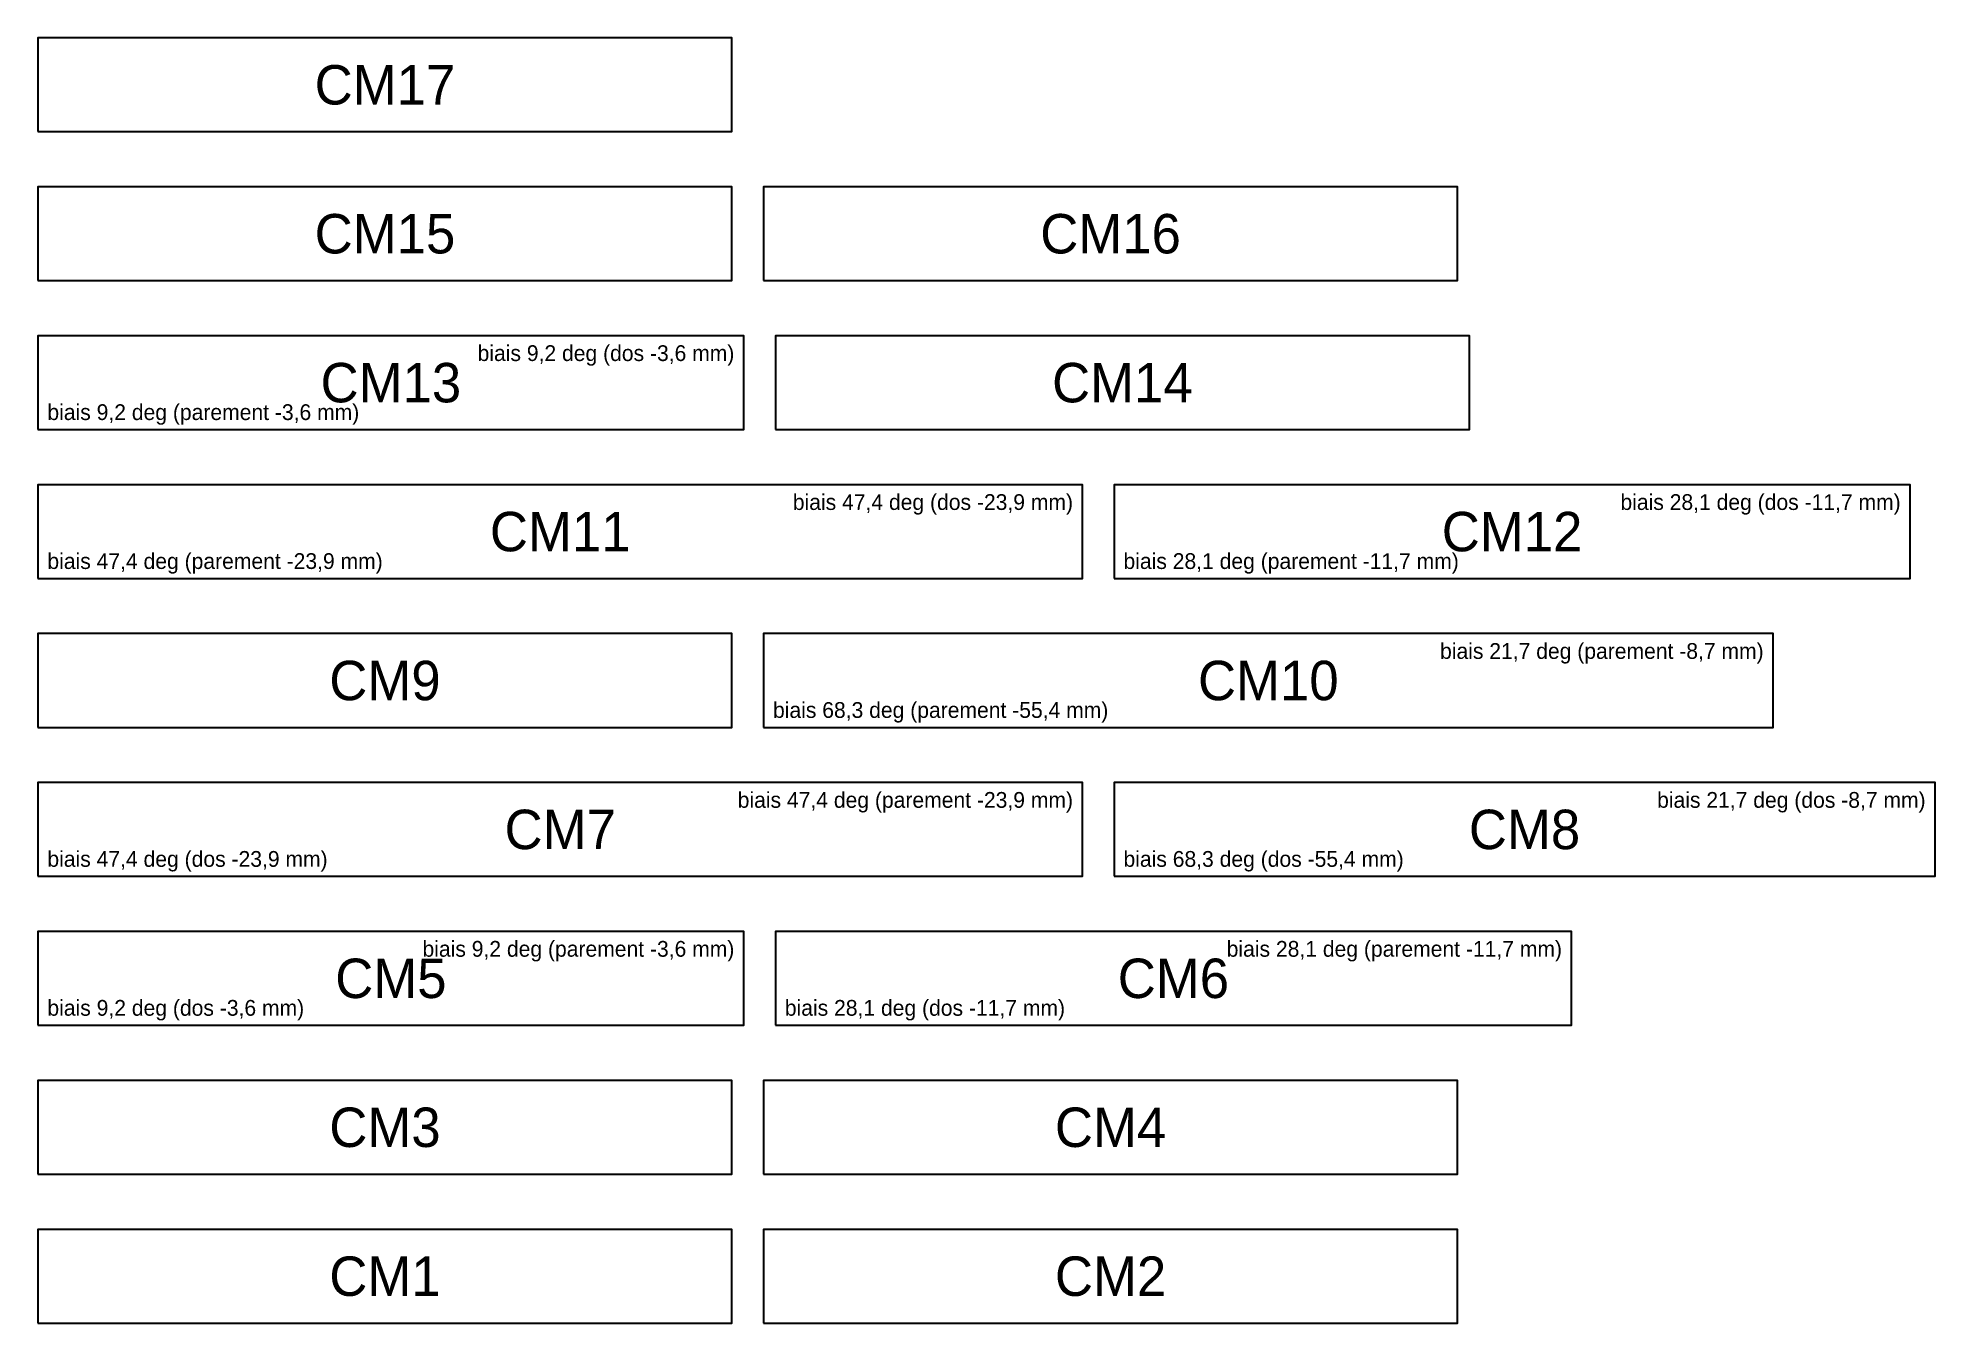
# Model space of a CAD drawing. Header units: millimetres. Extents: x 0 to 2405, y 0 to 1629.
import ezdxf
from ezdxf.enums import TextEntityAlignment as Align

# ---------------------------------------------------------------- set-up
doc = ezdxf.new("R2010")
doc.units = ezdxf.units.MM
doc.layers.add('DECOUPE', color=7, linetype='CONTINUOUS')
doc.layers.add('TEXTE', color=3, linetype='CONTINUOUS')

msp = doc.modelspace()

# ---------------------------------------------------------------- linework, layer by layer
at = {"layer": 'DECOUPE'}
for points in [[(0, 1510.588), (880, 1510.588), (880, 1629.412), (0, 1629.412)], [(0, 1321.765), (880, 1321.765), (880, 1440.588), (0, 1440.588)], [(920, 1321.765), (1800, 1321.765), (1800, 1440.588), (920, 1440.588)], [(0, 1132.941), (894.982, 1132.941), (894.982, 1251.765), (0, 1251.765)], [(934.982, 1132.941), (1814.982, 1132.941), (1814.982, 1251.765), (934.982, 1251.765)], [(0, 944.118), (1324.381, 944.118), (1324.381, 1062.941), (0, 1062.941)], [(1364.381, 944.118), (2373.77, 944.118), (2373.77, 1062.941), (1364.381, 1062.941)], [(0, 755.294), (880, 755.294), (880, 874.118), (0, 874.118)], [(920, 755.294), (2200.028, 755.294), (2200.028, 874.118), (920, 874.118)], [(0, 566.471), (1324.381, 566.471), (1324.381, 685.294), (0, 685.294)], [(1364.381, 566.471), (2405.369, 566.471), (2405.369, 685.294), (1364.381, 685.294)], [(0, 377.647), (894.982, 377.647), (894.982, 496.471), (0, 496.471)], [(934.982, 377.647), (1944.37, 377.647), (1944.37, 496.471), (934.982, 496.471)], [(0, 188.824), (880, 188.824), (880, 307.647), (0, 307.647)], [(920, 188.824), (1800, 188.824), (1800, 307.647), (920, 307.647)], [(0, 0), (880, 0), (880, 118.824), (0, 118.824)], [(920, 0), (1800, 0), (1800, 118.824), (920, 118.824)]]:
    msp.add_lwpolyline(points, close=True, dxfattribs=at)

# ---------------------------------------------------------------- texts
at = {"layer": 'TEXTE'}
for s, p in [('CM17', (440, 1570)), ('CM15', (440, 1381.176)), ('CM16', (1360, 1381.176)), ('CM13', (447.491, 1192.353)), ('CM14', (1374.982, 1192.353)), ('CM11', (662.191, 1003.529)), ('CM12', (1869.076, 1003.529)), ('CM9', (440, 814.706)), ('CM10', (1560.014, 814.706)), ('CM7', (662.191, 625.882)), ('CM8', (1884.875, 625.882)), ('CM5', (447.491, 437.059)), ('CM6', (1439.676, 437.059)), ('CM3', (440, 248.235)), ('CM4', (1360, 248.235)), ('CM1', (440, 59.412)), ('CM2', (1360, 59.412))]:
    msp.add_text(s, height=50, dxfattribs=at).set_placement(p, align=Align.MIDDLE_CENTER)
for s, p in [('biais 9,2 deg (dos -3,6 mm)', (882.982, 1219.765)), ('biais 47,4 deg (dos -23,9 mm)', (1312.381, 1030.941)), ('biais 28,1 deg (dos -11,7 mm)', (2361.77, 1030.941)), ('biais 21,7 deg (parement -8,7 mm)', (2188.028, 842.118)), ('biais 47,4 deg (parement -23,9 mm)', (1312.381, 653.294)), ('biais 21,7 deg (dos -8,7 mm)', (2393.369, 653.294)), ('biais 9,2 deg (parement -3,6 mm)', (882.982, 464.471)), ('biais 28,1 deg (parement -11,7 mm)', (1932.37, 464.471))]:
    msp.add_text(s, height=20, dxfattribs=at).set_placement(p, align=Align.RIGHT)
for s, p in [('biais 9,2 deg (parement -3,6 mm)', (12, 1144.941)), ('biais 47,4 deg (parement -23,9 mm)', (12, 956.118)), ('biais 28,1 deg (parement -11,7 mm)', (1376.381, 956.118)), ('biais 68,3 deg (parement -55,4 mm)', (932, 767.294)), ('biais 47,4 deg (dos -23,9 mm)', (12, 578.471)), ('biais 68,3 deg (dos -55,4 mm)', (1376.381, 578.471)), ('biais 9,2 deg (dos -3,6 mm)', (12, 389.647)), ('biais 28,1 deg (dos -11,7 mm)', (946.982, 389.647))]:
    msp.add_text(s, height=20, dxfattribs=at).set_placement(p)

doc.saveas('drawing.dxf')
